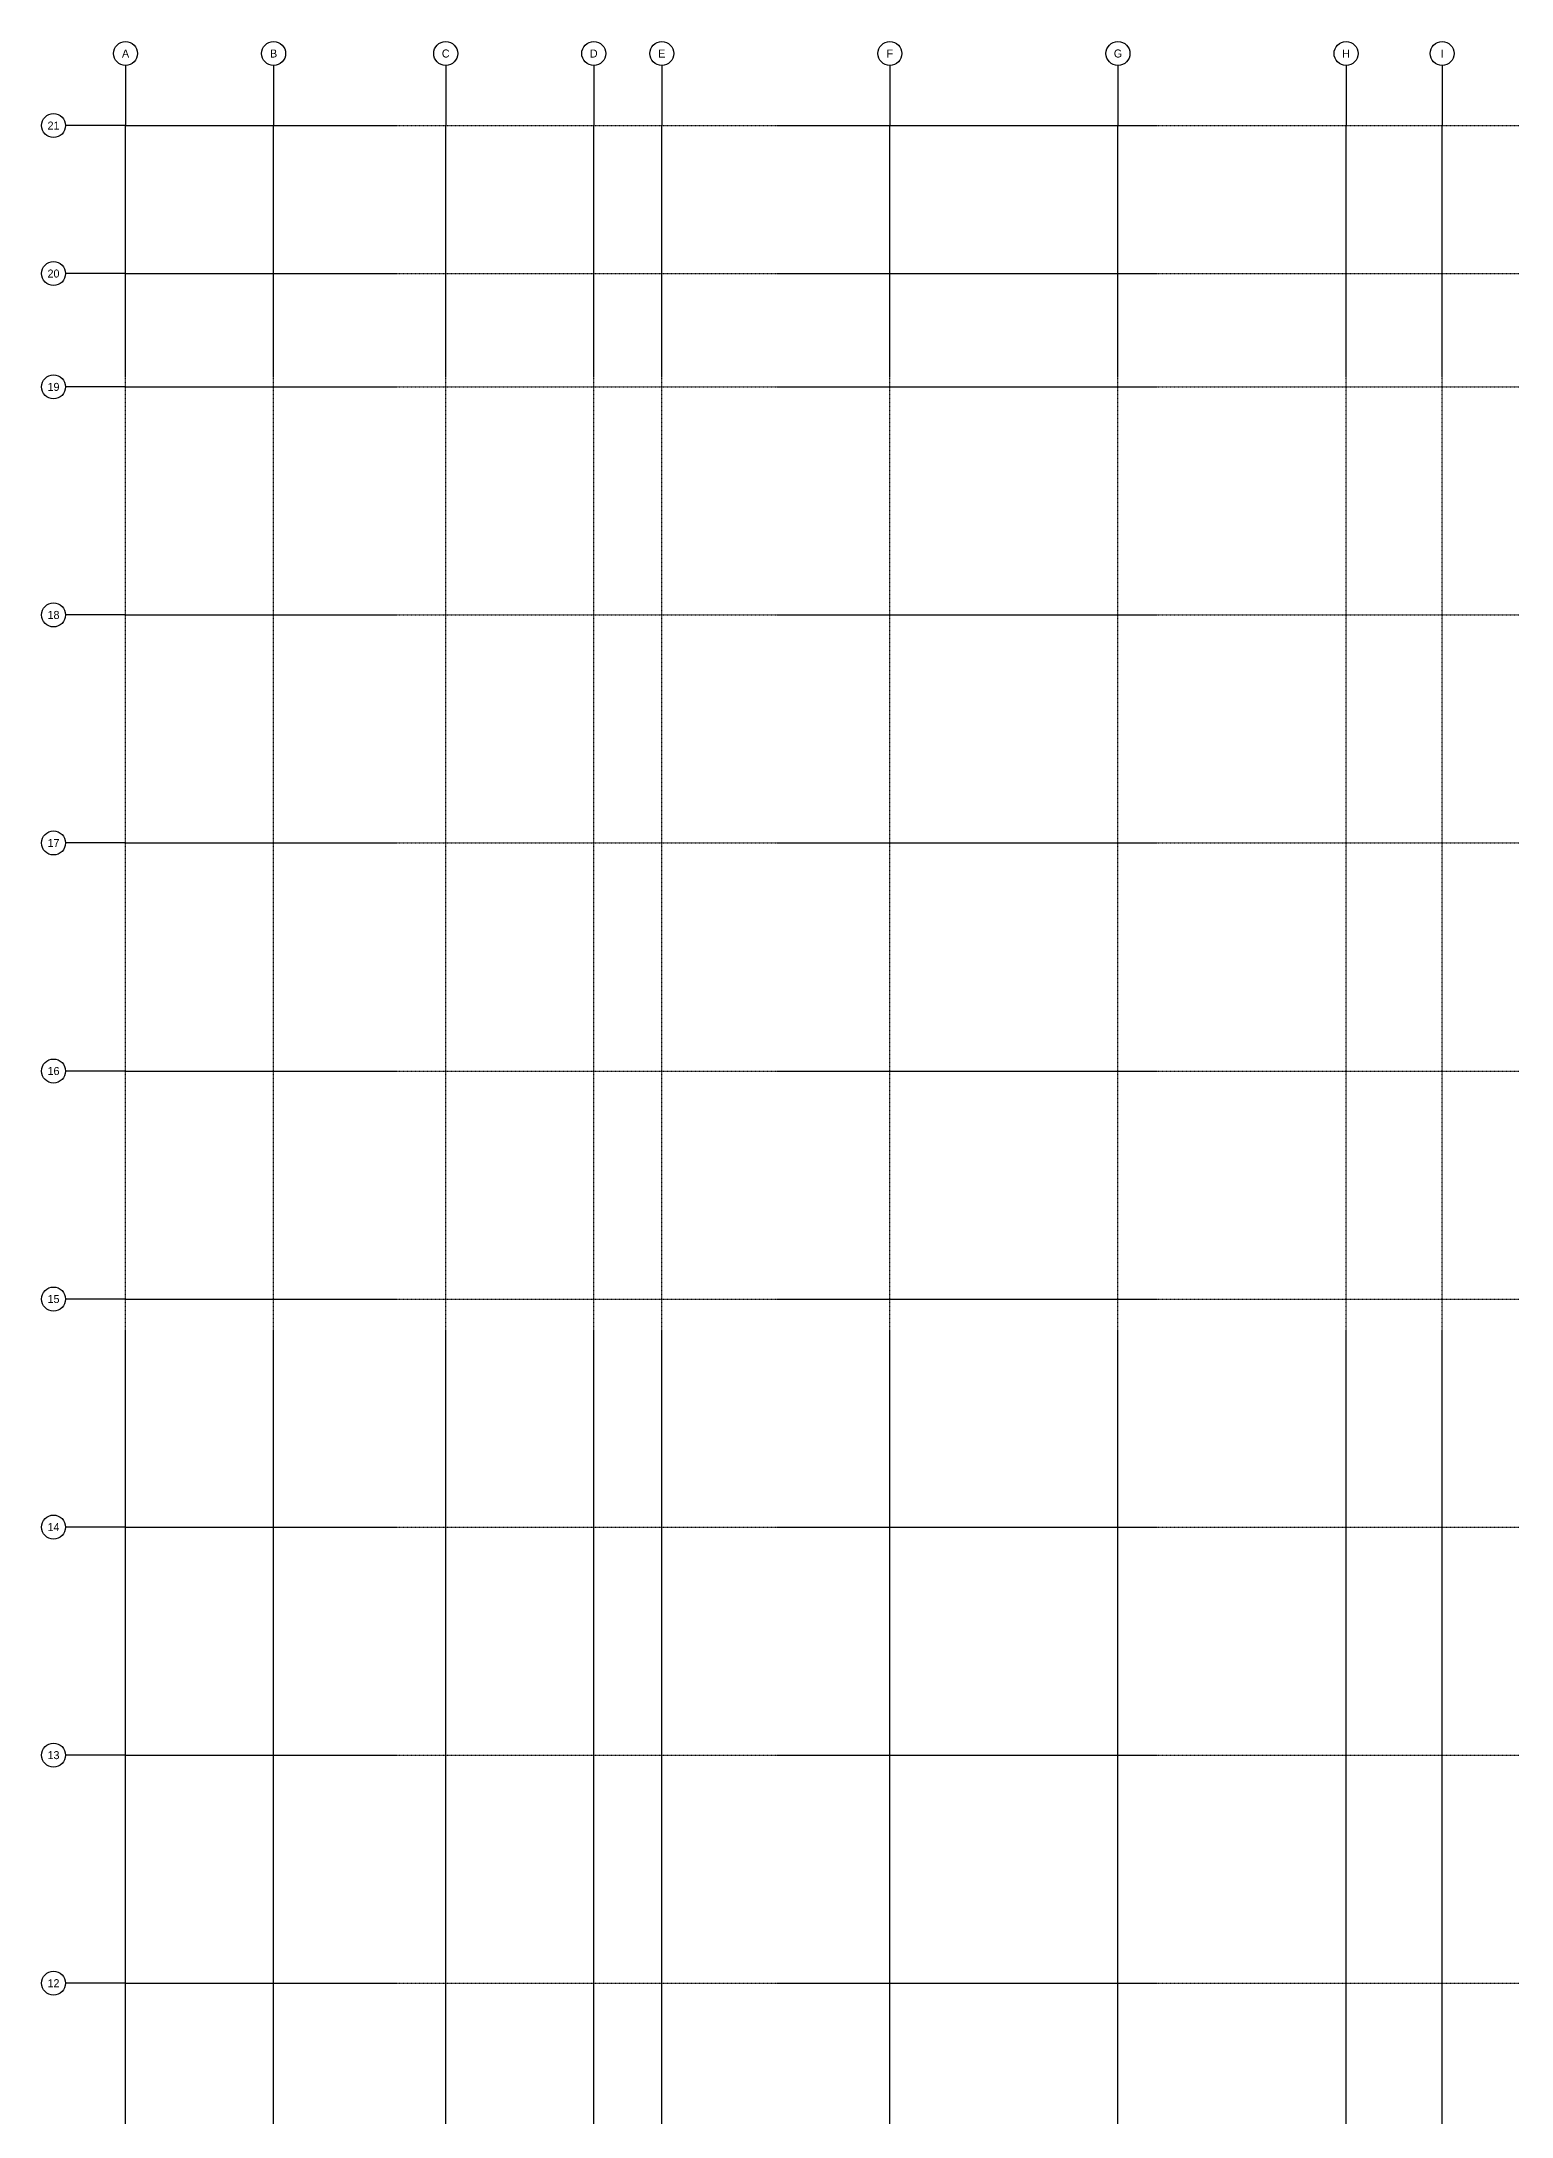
# Model space of a CAD drawing. Extents: x -63 to 2141, y 56 to 3168.
# Drawn here: x -63 to 1039, y 1612 to 3168 of the extents above; entities that cross this region are included whole.
import ezdxf
from ezdxf.enums import TextEntityAlignment as Align

# ---------------------------------------------------------------- set-up
doc = ezdxf.new("R2010")
doc.units = 0
doc.header["$MEASUREMENT"] = 0
doc.linetypes.add('Center', pattern=[2, 1.25, -0.25, 0.25, -0.25])
doc.layers.add('GRID', color=1, linetype='CONTINUOUS')
doc.layers.add('TEXT', color=5, linetype='CONTINUOUS')

msp = doc.modelspace()

# ---------------------------------------------------------------- linework, layer by layer
at = {"layer": 'GRID', "color": 0, "linetype": 'CONTINUOUS'}
for p, q in [((0, 3149.916), (0, 3104.916)), ((111, 3149.916), (111, 3104.916)), ((240, 3149.916), (240, 3104.916)), ((351, 3149.916), (351, 3104.916)), ((402, 3149.916), (402, 3104.916)), ((573, 3149.916), (573, 3104.916)), ((744, 3149.916), (744, 3104.916)), ((915, 3149.916), (915, 3104.916)), ((987, 3149.916), (987, 3104.916)), ((0, 3104.916), (-45, 3104.916)), ((0, 2993.916), (-45, 2993.916)), ((0, 2908.92), (-45, 2908.92)), ((0, 2737.92), (-45, 2737.92)), ((0, 2566.92), (-45, 2566.92)), ((0, 2395.92), (-45, 2395.92)), ((0, 2224.92), (-45, 2224.92)), ((0, 2053.92), (-45, 2053.92)), ((0, 1882.92), (-45, 1882.92)), ((0, 1711.92), (-45, 1711.92))]:
    msp.add_line(p, q, dxfattribs=at)
at = {"layer": 'GRID', "color": 1, "linetype": 'CENTER', "ltscale": 0.5}
for p, q in [((0, 111.96), (0, 3104.916)), ((0, 3104.916), (2085, 3104.916)), ((111, 111.96), (111, 3104.916)), ((240, 111.96), (240, 3104.916)), ((351, 111.96), (351, 3104.916)), ((402, 111.96), (402, 3104.916)), ((573, 111.96), (573, 3104.916)), ((744, 111.96), (744, 3104.916)), ((915, 111.96), (915, 3104.916)), ((987, 111.96), (987, 3104.916)), ((0, 2993.916), (2085, 2993.916)), ((0, 2908.92), (2085, 2908.92)), ((0, 2737.92), (2085, 2737.92)), ((0, 2566.92), (2085, 2566.92)), ((0, 2395.92), (2085, 2395.92)), ((0, 2224.92), (2085, 2224.92)), ((0, 2053.92), (2085, 2053.92)), ((0, 1882.92), (2085, 1882.92)), ((0, 1711.92), (2085, 1711.92))]:
    msp.add_line(p, q, dxfattribs=at)
at = {"layer": 'GRID', "color": 0, "linetype": 'CONTINUOUS'}
for centre in [(0, 3158.916), (111, 3158.916), (240, 3158.916), (351, 3158.916), (402, 3158.916), (573, 3158.916), (744, 3158.916), (915, 3158.916), (987, 3158.916), (-54, 3104.916), (-54, 2993.916), (-54, 2908.92), (-54, 2737.92), (-54, 2566.92), (-54, 2395.92), (-54, 2224.92), (-54, 2053.92), (-54, 1882.92), (-54, 1711.92)]:
    msp.add_circle(centre, 9, dxfattribs=at)

# ---------------------------------------------------------------- texts
at = {"layer": 'TEXT', "color": 0}
for s, p in [('A', (0, 3158.916)), ('B', (111, 3158.916)), ('C', (240, 3158.916)), ('D', (351, 3158.916)), ('E', (402, 3158.916)), ('F', (573, 3158.916)), ('G', (744, 3158.916)), ('H', (915, 3158.916)), ('I', (987, 3158.916)), ('21', (-54, 3104.916)), ('20', (-54, 2993.916)), ('19', (-54, 2908.92)), ('18', (-54, 2737.92)), ('17', (-54, 2566.92)), ('16', (-54, 2395.92)), ('15', (-54, 2224.92)), ('14', (-54, 2053.92)), ('13', (-54, 1882.92)), ('12', (-54, 1711.92))]:
    msp.add_text(s, height=6, dxfattribs=at).set_placement(p, align=Align.MIDDLE)

doc.saveas('drawing.dxf')
